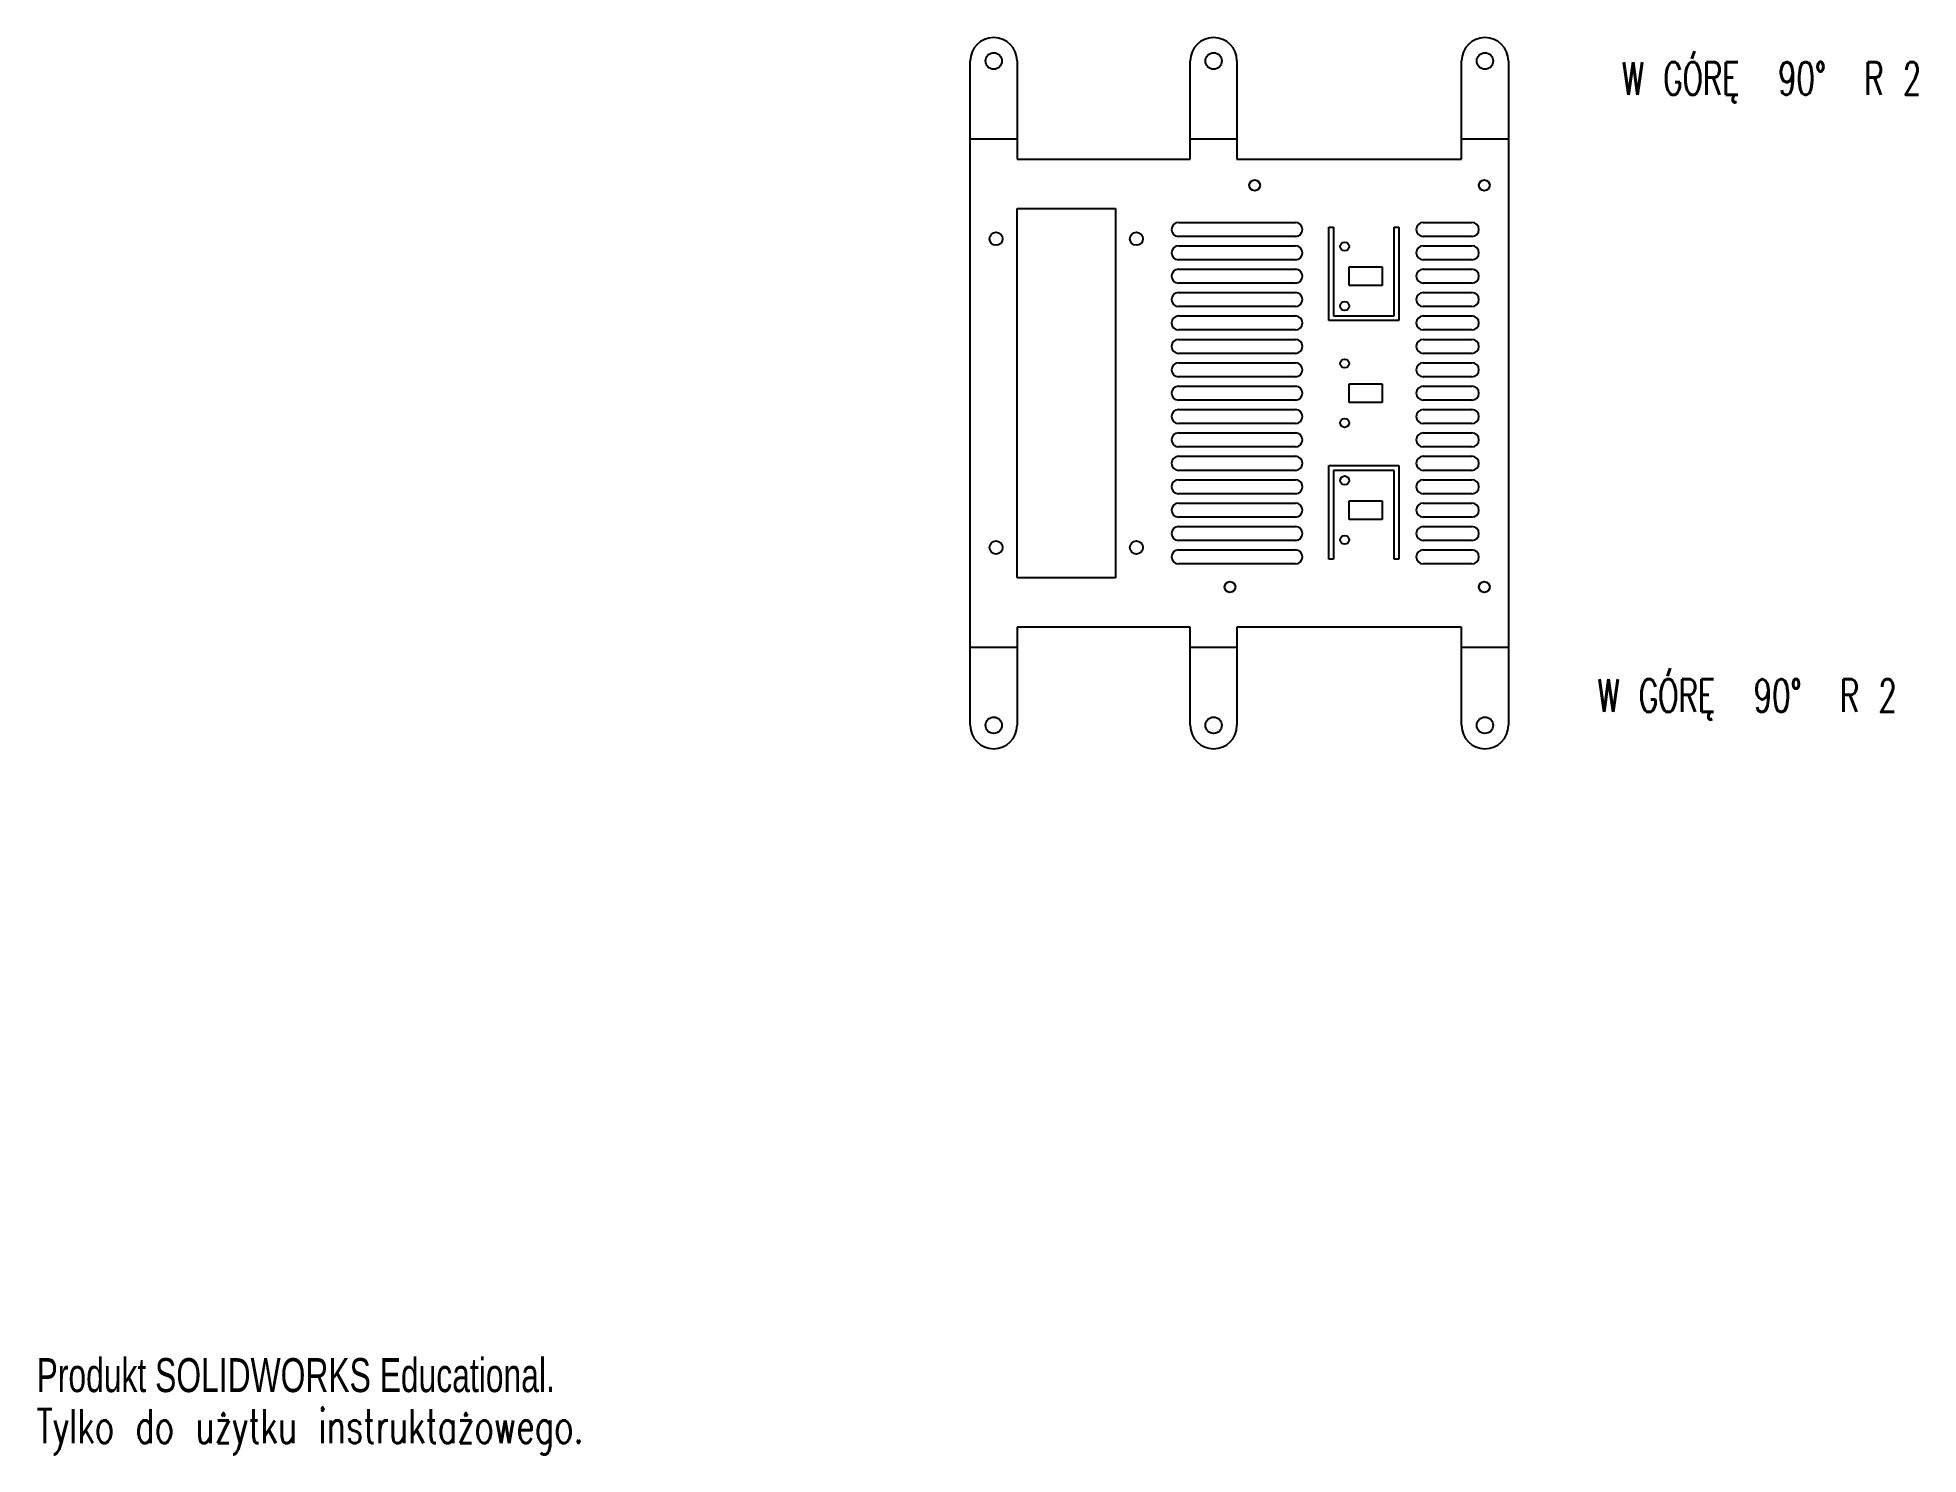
# Model space of a CAD drawing. Header units: millimetres. Extents: x 0 to 201, y 0 to 151.
import ezdxf

# ---------------------------------------------------------------- set-up
doc = ezdxf.new("R2010")
doc.units = ezdxf.units.MM
doc.linetypes.add('CENTERX2', pattern=[20.32, 12.7, -2.54, 2.54, -2.54])
doc.styles.add('SLDTEXTSTYLE0', font='TXT', dxfattribs={"width": 0.65625, "bigfont": 'bigfont'})
doc.styles.add('SLDTEXTSTYLE1', font='TXT', dxfattribs={"width": 0.7})
doc.styles.add('SLDTEXTSTYLE2', font='TXT', dxfattribs={"width": 0.7, "bigfont": 'bigfont'})

msp = doc.modelspace()

# ---------------------------------------------------------------- linework, layer by layer
at = {"color": 7, "linetype": 'Continuous', "lineweight": 25}
for p, q in [((99.78, 77.76), (99.78, 148.76)), ((104.78, 148.76), (104.78, 138.26)), ((123.28, 138.26), (123.28, 148.76)), ((128.28, 148.76), (128.28, 138.26)), ((152.28, 138.26), (152.28, 148.76)), ((157.28, 148.76), (157.28, 77.76)), ((104.78, 138.26), (123.28, 138.26)), ((128.28, 138.26), (152.28, 138.26)), ((104.78, 133.01), (115.28, 133.01)), ((104.78, 93.51), (104.78, 133.01)), ((115.28, 133.01), (115.28, 93.51)), ((122.03, 131.51), (134.53, 131.51)), ((138.08, 131.01), (138.58, 131.01)), ((138.08, 121.01), (138.08, 131.01)), ((138.58, 131.01), (138.58, 121.51)), ((145.08, 131.01), (145.58, 131.01)), ((145.08, 121.51), (145.08, 131.01)), ((145.58, 131.01), (145.58, 121.01)), ((148.19, 131.51), (153.38, 131.51)), ((134.53, 130.01), (122.03, 130.01)), ((122.03, 129.01), (134.53, 129.01)), ((153.38, 130.01), (148.19, 130.01)), ((148.19, 129.01), (153.38, 129.01)), ((134.53, 127.51), (122.03, 127.51)), ((140.28, 126.76), (143.78, 126.76)), ((140.28, 124.76), (140.28, 126.76)), ((143.78, 126.76), (143.78, 124.76)), ((153.38, 127.51), (148.19, 127.51)), ((122.03, 126.51), (134.53, 126.51)), ((134.53, 125.01), (122.03, 125.01)), ((143.78, 124.76), (140.28, 124.76)), ((148.19, 126.51), (153.38, 126.51)), ((153.38, 125.01), (148.19, 125.01)), ((122.03, 124.01), (134.53, 124.01)), ((148.19, 124.01), (153.38, 124.01)), ((134.53, 122.51), (122.03, 122.51)), ((122.03, 121.51), (134.53, 121.51)), ((145.58, 121.01), (138.08, 121.01)), ((138.58, 121.51), (145.08, 121.51)), ((153.38, 122.51), (148.19, 122.51)), ((148.19, 121.51), (153.38, 121.51)), ((134.53, 120.01), (122.03, 120.01)), ((122.03, 119.01), (134.53, 119.01)), ((153.38, 120.01), (148.19, 120.01)), ((148.19, 119.01), (153.38, 119.01)), ((134.53, 117.51), (122.03, 117.51)), ((153.38, 117.51), (148.19, 117.51)), ((122.03, 116.51), (134.53, 116.51)), ((134.53, 115.01), (122.03, 115.01)), ((148.19, 116.51), (153.38, 116.51)), ((153.38, 115.01), (148.19, 115.01)), ((122.03, 114.01), (134.53, 114.01)), ((140.28, 114.26), (143.78, 114.26)), ((140.28, 112.26), (140.28, 114.26)), ((143.78, 114.26), (143.78, 112.26)), ((148.19, 114.01), (153.38, 114.01)), ((134.53, 112.51), (122.03, 112.51)), ((122.03, 111.51), (134.53, 111.51)), ((143.78, 112.26), (140.28, 112.26)), ((153.38, 112.51), (148.19, 112.51)), ((148.19, 111.51), (153.38, 111.51)), ((134.53, 110.01), (122.03, 110.01)), ((122.03, 109.01), (134.53, 109.01)), ((153.38, 110.01), (148.19, 110.01)), ((148.19, 109.01), (153.38, 109.01)), ((134.53, 107.51), (122.03, 107.51)), ((153.38, 107.51), (148.19, 107.51)), ((122.03, 106.51), (134.53, 106.51)), ((134.53, 105.01), (122.03, 105.01)), ((138.08, 105.51), (145.58, 105.51)), ((138.08, 95.51), (138.08, 105.51)), ((138.58, 105.01), (138.58, 95.51)), ((145.08, 105.01), (138.58, 105.01)), ((145.08, 95.51), (145.08, 105.01)), ((145.58, 105.51), (145.58, 95.51)), ((148.19, 106.51), (153.38, 106.51)), ((153.38, 105.01), (148.19, 105.01)), ((122.03, 104.01), (134.53, 104.01)), ((134.53, 102.51), (122.03, 102.51)), ((148.19, 104.01), (153.38, 104.01)), ((153.38, 102.51), (148.19, 102.51)), ((122.03, 101.51), (134.53, 101.51)), ((140.28, 101.76), (143.78, 101.76)), ((140.28, 99.76), (140.28, 101.76)), ((143.78, 101.76), (143.78, 99.76)), ((148.19, 101.51), (153.38, 101.51)), ((134.53, 100.01), (122.03, 100.01)), ((122.03, 99.01), (134.53, 99.01)), ((143.78, 99.76), (140.28, 99.76)), ((153.38, 100.01), (148.19, 100.01)), ((148.19, 99.01), (153.38, 99.01)), ((134.53, 97.51), (122.03, 97.51)), ((122.03, 96.51), (134.53, 96.51)), ((153.38, 97.51), (148.19, 97.51)), ((148.19, 96.51), (153.38, 96.51)), ((134.53, 95.01), (122.03, 95.01)), ((138.58, 95.51), (138.08, 95.51)), ((145.58, 95.51), (145.08, 95.51)), ((153.38, 95.01), (148.19, 95.01)), ((115.28, 93.51), (104.78, 93.51)), ((123.28, 88.26), (104.78, 88.26)), ((104.78, 88.26), (104.78, 77.76)), ((123.28, 77.76), (123.28, 88.26)), ((152.28, 88.26), (128.28, 88.26)), ((128.28, 88.26), (128.28, 77.76)), ((152.28, 77.76), (152.28, 88.26))]:
    msp.add_line(p, q, dxfattribs=at)
at = {"color": 7, "linetype": 'CENTERX2'}
for p, q in [((99.78, 140.44), (104.78, 140.44)), ((123.28, 140.44), (128.28, 140.44)), ((152.28, 140.44), (157.28, 140.44)), ((104.78, 86.08), (99.78, 86.08)), ((128.28, 86.08), (123.28, 86.08)), ((157.28, 86.08), (152.28, 86.08))]:
    msp.add_line(p, q, dxfattribs=at)
at = {"color": 7, "linetype": 'Continuous', "lineweight": 25}
for centre, radius in [((102.28, 148.76), 0.875), ((125.78, 148.76), 0.875), ((154.78, 148.76), 0.875), ((130.17, 135.47), 0.575), ((154.71, 135.47), 0.575), ((102.53, 129.76), 0.7), ((117.53, 129.76), 0.7), ((139.78, 128.93), 0.475), ((139.78, 122.58), 0.475), ((139.78, 116.43), 0.475), ((139.78, 110.08), 0.475), ((139.78, 103.93), 0.475), ((102.53, 96.76), 0.7), ((117.53, 96.76), 0.7), ((139.78, 97.58), 0.475), ((127.53, 92.54), 0.575), ((154.71, 92.54), 0.575), ((102.28, 77.76), 0.875), ((125.78, 77.76), 0.875), ((154.78, 77.76), 0.875)]:
    msp.add_circle(centre, radius, dxfattribs=at)
for centre, radius, start, end in [((102.28, 148.76), 2.5, 0, 180), ((125.78, 148.76), 2.5, 0, 180), ((154.78, 148.76), 2.5, 0, 180), ((122.03, 130.76), 0.75, 90, 270), ((134.53, 130.76), 0.75, 270, 90), ((148.19, 130.76), 0.75, 90, 270), ((153.38, 130.76), 0.75, 270, 90), ((122.03, 128.26), 0.75, 90, 270), ((134.53, 128.26), 0.75, 270, 90), ((148.19, 128.26), 0.75, 90, 270), ((153.38, 128.26), 0.75, 270, 90), ((122.03, 125.76), 0.75, 90, 270), ((134.53, 125.76), 0.75, 270, 90), ((148.19, 125.76), 0.75, 90, 270), ((153.38, 125.76), 0.75, 270, 90), ((122.03, 123.26), 0.75, 90, 270), ((134.53, 123.26), 0.75, 270, 90), ((148.19, 123.26), 0.75, 90, 270), ((153.38, 123.26), 0.75, 270, 90), ((122.03, 120.76), 0.75, 90, 270), ((134.53, 120.76), 0.75, 270, 90), ((148.19, 120.76), 0.75, 90, 270), ((153.38, 120.76), 0.75, 270, 90), ((122.03, 118.26), 0.75, 90, 270), ((134.53, 118.26), 0.75, 270, 90), ((148.19, 118.26), 0.75, 90, 270), ((153.38, 118.26), 0.75, 270, 90), ((122.03, 115.76), 0.75, 90, 270), ((134.53, 115.76), 0.75, 270, 90), ((148.19, 115.76), 0.75, 90, 270), ((153.38, 115.76), 0.75, 270, 90), ((122.03, 113.26), 0.75, 90, 270), ((134.53, 113.26), 0.75, 270, 90), ((148.19, 113.26), 0.75, 90, 270), ((153.38, 113.26), 0.75, 270, 90), ((122.03, 110.76), 0.75, 90, 270), ((134.53, 110.76), 0.75, 270, 90), ((148.19, 110.76), 0.75, 90, 270), ((153.38, 110.76), 0.75, 270, 90), ((122.03, 108.26), 0.75, 90, 270), ((134.53, 108.26), 0.75, 270, 90), ((148.19, 108.26), 0.75, 90, 270), ((153.38, 108.26), 0.75, 270, 90), ((122.03, 105.76), 0.75, 90, 270), ((134.53, 105.76), 0.75, 270, 90), ((148.19, 105.76), 0.75, 90, 270), ((153.38, 105.76), 0.75, 270, 90), ((122.03, 103.26), 0.75, 90, 270), ((134.53, 103.26), 0.75, 270, 90), ((148.19, 103.26), 0.75, 90, 270), ((153.38, 103.26), 0.75, 270, 90), ((122.03, 100.76), 0.75, 90, 270), ((134.53, 100.76), 0.75, 270, 90), ((148.19, 100.76), 0.75, 90, 270), ((153.38, 100.76), 0.75, 270, 90), ((122.03, 98.26), 0.75, 90, 270), ((134.53, 98.26), 0.75, 270, 90), ((148.19, 98.26), 0.75, 90, 270), ((153.38, 98.26), 0.75, 270, 90), ((122.03, 95.76), 0.75, 90, 270), ((134.53, 95.76), 0.75, 270, 90), ((148.19, 95.76), 0.75, 90, 270), ((153.38, 95.76), 0.75, 270, 90), ((102.28, 77.76), 2.5, 180, 0), ((125.78, 77.76), 2.5, 180, 0), ((154.78, 77.76), 2.5, 180, 0)]:
    msp.add_arc(centre, radius, start, end, dxfattribs=at)

# ---------------------------------------------------------------- texts
at = {"color": 7, "linetype": 'Continuous', "lineweight": 0, "char_height": 3.5, "attachment_point": 2, "style": 'SLDTEXTSTYLE0'}
for insert in [(185.41, 148.65), (182.8, 82.69)]:
    msp.add_mtext('W GÓRĘ  90\\M+1818B  R 2', dxfattribs=dict(at, insert=insert))
at = {"color": 7, "linetype": 'Continuous', "char_height": 3.633, "attachment_point": 1}
for s, insert, style in [('Produkt SOLIDWORKS Educational.', (0, 10.13), 'SLDTEXTSTYLE1'), ('Tylko do użytku instruktażowego.', (0, 4.68), 'SLDTEXTSTYLE2')]:
    msp.add_mtext(s, dxfattribs=dict(at, insert=insert, style=style))

doc.saveas('drawing.dxf')
